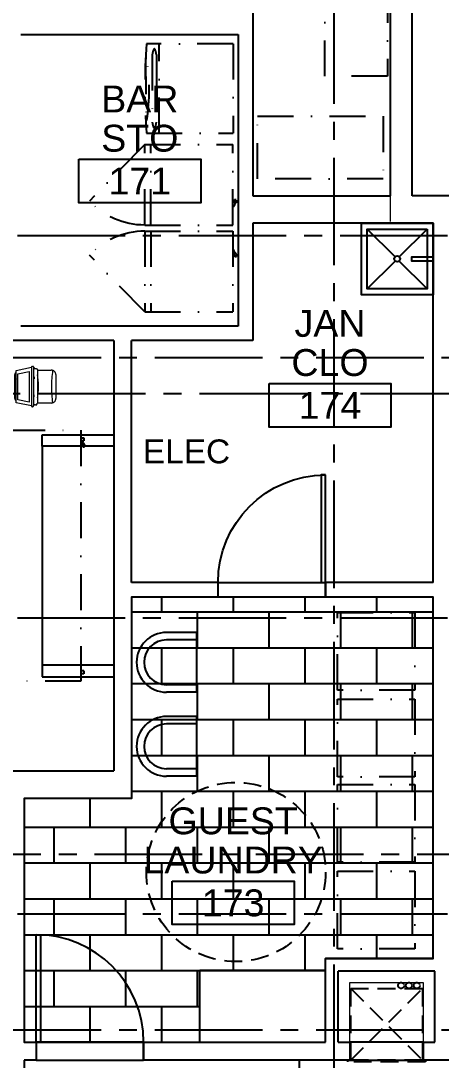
# Model space of a CAD drawing. Header units: inches. Extents: x 5931 to 10048, y 0 to 3185.
# Drawn here: x 8983.1 to 9123.9, y 1173.3 to 1521.1 of the extents above; entities that cross this region are included whole.
import ezdxf
from ezdxf.enums import TextEntityAlignment as Align

# ---------------------------------------------------------------- set-up
doc = ezdxf.new("R2010")
doc.units = ezdxf.units.IN
doc.header["$LTSCALE"] = 48
doc.header["$MEASUREMENT"] = 0
for name, pattern in [('CENTER2', [1.125, 0.75, -0.125, 0.125, -0.125]), ('DASHDOT2', [0.5, 0.25, -0.125, 0, -0.125]), ('HIDDEN', [0.375, 0.25, -0.125]), ('HIDDEN2', [0.1875, 0.125, -0.0625]), ('PHANTOM2', [1.25, 0.625, -0.125, 0.125, -0.125, 0.125, -0.125]), ('x-level-1$0$STYLE_13', [0.83328, 0.41656, -0.41672])]:
    doc.linetypes.add(name, pattern=pattern)
for name, color, linetype in [('_0_Objects', 8, 'Continuous'), ('A-Door', 8, 'Continuous'), ('A-Door-Head', 8, 'Continuous'), ('A-Eqpm-NIC', 8, 'DASHDOT2'), ('A-Flor-ADA', 8, 'PHANTOM2'), ('A-Flor-Case', 8, 'Continuous'), ('A-Flor-Case-Full Height', 8, 'Continuous'), ('A-Flor-Pattern', 8, 'Continuous'), ('A-Flor-Pfix', 8, 'Continuous'), ('A-Flor-Soffit', 8, 'HIDDEN2'), ('A-Flor-Spcl', 8, 'Continuous'), ('A-Grid(3-32)', 8, 'CENTER2'), ('A-HVAC', 8, 'HIDDEN2'), ('A-Tag-Rm(3-32)', 8, 'Continuous'), ('A-Wall-Full', 8, 'Continuous')]:
    doc.layers.add(name, color=color, linetype=linetype)
doc.layers.add('G-Anno-Nplt', color=8, linetype='Continuous', lineweight=18, plot=False)
doc.styles.add('Arch-Dim', font='arial.ttf')
doc.styles.get("Standard").update_dxf_attribs({"font": 'arial.ttf'})

# ---------------------------------------------------------------- blocks, each defined once
blk = doc.blocks.new('1ST FLOOR - STRUCTURAL GRID')
at = {"layer": 'A-Grid(3-32)'}
for p, q in [((5072.5, -9520.75), (5072.5, -7426.01)), ((2104.5, -8592.75), (5927.38, -8592.75)), ((5912.5, -8633.75), (2120.87, -8633.75)), ((5927.38, -8645.75), (2104.5, -8645.75)), ((2104.5, -8720.75), (5927.38, -8720.75)), ((2130.3, -8799.75), (5901.58, -8799.75)), ((2104.5, -8819.75), (5927.38, -8819.75)), ((5912.5, -8858.75), (2119.31, -8858.75))]:
    blk.add_line(p, q, dxfattribs=at)
blk = doc.blocks.new('Rm Tag')
blk.add_lwpolyline([(-0.2124, 0.0759), (0.2124, 0.0759), (0.2124, -0.0759), (-0.2124, -0.0759)], close=True)
for p in [(0, 0.2858), (0, 0.1493), (0, 0)]:
    blk.add_attdef('XXX', text='', height=0.0938).set_placement(p, align=Align.MIDDLE_CENTER)
blk = doc.blocks.new('Upright cooler')
for p, q in [((3850.9, 524.49), (3823.07, 514.72)), ((3857.9, 498.34), (3848.95, 523.81)), ((3850.9, 524.49), (3874.64, 512.77)), ((3859.85, 499.02), (3850.9, 524.49)), ((3832.01, 489.24), (3823.07, 514.72)), ((3859.85, 499.02), (3832.01, 489.24)), ((3828.22, 496.49), (3828.05, 496.85)), ((3828.95, 496.83), (3828.1, 496.43)), ((3828.51, 496.63), (3828.2, 497.27)), ((3828.8, 496.76), (3828.63, 497.13))]:
    blk.add_line(p, q)
blk.add_lwpolyline([(3828.1, 496.43, 0.063324), (3828.26, 496.17, 0.07639), (3828.45, 496.01, 0.107132), (3828.67, 495.92, 0.14755), (3828.85, 495.95, 0.14755), (3828.98, 496.07, 0.107132), (3829.05, 496.29, 0.07639), (3829.04, 496.54, 0.063324), (3828.95, 496.83, 0.063324)], format="xyb")
for centre, radius, start, end in [((3851.09, 523.27), 25.78, 289.8445, 335.9527), ((3830.55, 496.58), 1.76, 199.915, 252.5047)]:
    blk.add_arc(centre, radius, start, end)
blk = doc.blocks.new('ice')
for p, q in [((3906.5, 580.89), (3900.13, 552.58)), ((3906.5, 580.89), (3935.77, 574.3)), ((3929.4, 545.99), (3935.77, 574.3)), ((3930.35, 550.2), (3901.08, 556.79)), ((3904.19, 553.66), (3926.19, 548.71)), ((3904.5, 555.03), (3926.5, 550.08)), ((3904.8, 551.26), (3904.9, 551.69)), ((3904.8, 551.26), (3925.23, 546.69)), ((3925.23, 546.69), (3925.32, 547.08))]:
    blk.add_line(p, q)
for centre, radius, start, end in [((3902.72, 554.71), 0.279, 89.7795, 244.8545), ((3906.69, 560.62), 7.4, 236.4353, 250.278), ((3903.77, 547.67), 7.4, 84.356, 98.1987), ((3964.11, 768.55), 225.25, 253.4987, 261.1353), ((3899.06, 478.24), 73.67, 69.1755, 85.4585), ((3924.01, 543.11), 7.4, 56.4353, 70.278), ((3926.92, 556.07), 7.4, 264.356, 278.1987), ((3927.98, 549.02), 0.279, 269.7795, 64.8545)]:
    blk.add_arc(centre, radius, start, end)
blk = doc.blocks.new('Door 36in')
blk.add_lwpolyline([(0, 36), (1.5, 36), (1.5, 0), (0, 0)], close=True)
blk.add_arc((0, 0), 36, 0, 90)
blk = doc.blocks.new('chair sm')
at = {"layer": 'A-Flor-Spcl'}
for p, q in [((5724.38, 584.34), (5724.38, 604.34)), ((5724.38, 604.34), (5734.38, 604.34)), ((5724.38, 601.84), (5734.38, 601.84)), ((5724.38, 586.84), (5734.38, 586.84)), ((5724.38, 584.34), (5734.38, 584.34))]:
    blk.add_line(p, q, dxfattribs=at)
for radius in [10, 7.5]:
    blk.add_arc((5734.38, 594.34), radius, 270, 90, dxfattribs=at)
blk = doc.blocks.new('mopsink')
for p, q in [((6851.29, 858.39), (6842, 867.69)), ((6852.71, 858.39), (6862, 867.69)), ((6842, 847.69), (6851.29, 856.98)), ((6862, 847.69), (6852.71, 856.98))]:
    blk.add_line(p, q)
for points in [[(6864, 869.69), (6864, 845.69), (6840, 845.69), (6840, 869.69)], [(6862, 867.69), (6862, 847.69), (6842, 847.69), (6842, 867.69)], [(6864, 858.41), (6864, 856.97), (6856.88, 856.97), (6856.88, 858.41)]]:
    blk.add_lwpolyline(points, close=True)
blk.add_circle((6852, 857.69), 1)
blk = doc.blocks.new('King Studio 8')
at = {"layer": 'A-Wall-Full'}
for p, q in [((30.75, 13.2), (30.75, 138.2)), ((274.62, 13.2), (30.75, 13.2))]:
    blk.add_line(p, q, dxfattribs=at)
at = {"layer": 'G-Anno-Nplt'}
blk.add_line((23.5, 4.62), (23.5, 336.99), dxfattribs=at)
blk = doc.blocks.new('B-POS')
at = {"linetype": 'x-level-1$0$STYLE_13', "lineweight": 0}
for p, q in [((-13.75, -4), (-13.75, 4)), ((-13.24, 5.33), (-8.18, 6.54)), ((-13.24, -5.39), (-13.24, 5.33)), ((-12.74, 4.25), (-8.87, 5.01)), ((-12.74, -4.47), (-12.74, 4.25)), ((-8.87, 5.01), (-8.87, -5.23)), ((-8.18, 6.54), (-8.18, -6.46)), ((-7.44, 6.58), (-7.44, -6.47)), ((-6.16, 5.64), (-6.16, -5.61)), ((-6.16, 5.5), (-1.5, 5.5)), ((0, 4), (0, -4)), ((-13.23, 2.59), (-13.74, 0.97)), ((-7.44, 3.21), (-7.31, 3.21)), ((-7.27, 2.64), (-7.43, 2.64)), ((-7.27, 3.21), (-7.27, 2.64)), ((-13.23, -2.67), (-13.74, -0.85)), ((-7.44, -3.42), (-7.22, -3.42)), ((-7.21, -2.81), (-7.43, -2.81)), ((-7.21, -3.42), (-7.21, -2.81)), ((-8.18, -6.46), (-13.24, -5.39)), ((-8.87, -5.23), (-12.74, -4.47)), ((-1.5, -5.5), (-6.16, -5.5))]:
    blk.add_line(p, q, dxfattribs=at)
for centre, radius, start, end in [((-13.1, 4.02), 0.648, 102.4991, 181.6219), ((-7.8, 6.36), 0.421, 30.8404, 154.2006), ((-27.22, 0.04), 21.42, 349.62, 10.38), ((-1.5, 4), 1.5, 0, 90), ((37.86, -0.14), 39.31, 171.86, 187.761), ((-12.87, -3.94), 0.881, 184.1945, 245.3894), ((-7.81, -6.33), 0.399, 200.8859, 339.1141), ((-1.5, -4), 1.5, 270, 0)]:
    blk.add_arc(centre, radius, start, end, dxfattribs=at)
for points in [[(-7.44, 6.59), (-7.47, 6.61), (-7.48, 6.58), (-7.45, 6.51), (-7.42, 6.46), (-7.36, 6.37), (-7.2, 6.17), (-7.03, 6.07), (-6.91, 6.03), (-6.79, 6.01), (-6.67, 6.01), (-6.57, 6.01), (-6.47, 6.01), (-6.39, 5.99), (-6.3, 5.93), (-6.23, 5.78), (-6.19, 5.68), (-6.17, 5.64)], [(-7.44, 6.59), (-7.44, 6.59), (-7.44, 6.59)], [(-6.17, 5.64), (-6.17, 5.64), (-6.17, 5.64)], [(-7.44, -6.49), (-7.47, -6.5), (-7.48, -6.47), (-7.45, -6.39), (-7.41, -6.33), (-7.35, -6.24), (-7.2, -6.06), (-7.04, -6.01), (-6.93, -6.02), (-6.82, -6.05), (-6.71, -6.09), (-6.61, -6.12), (-6.51, -6.13), (-6.43, -6.11), (-6.33, -6.02), (-6.26, -5.84), (-6.21, -5.69), (-6.18, -5.57), (-6.16, -5.55), (-6.16, -5.59)], [(-7.43, -6.48), (-7.43, -6.48), (-7.44, -6.49)], [(-6.16, -5.59), (-6.16, -5.59), (-6.16, -5.59)]]:
    blk.add_open_spline(points, degree=2, dxfattribs=at)
blk = doc.blocks.new('B-UC REF')
for p, q in [((-24, 0), (-24, 84)), ((-24, 84), (0, 84)), ((0, 84), (0, 0)), ((0, 81.5), (1, 81.5)), ((0, 80.5), (1, 80.5)), ((1, 81.5), (1, 80.5)), ((0.38, 78.82), (1.31, 78.92)), ((0.54, 78.84), (0.58, 78.44)), ((0.86, 78.87), (0.93, 78.16)), ((1.18, 78.91), (1.22, 78.51)), ((-25, 66.78), (-47, 66.78)), ((-25, 25.04), (-47, 25.04)), ((1, 3.5), (0, 3.5)), ((1, 3.5), (1, 2.5)), ((-25, 2), (-47, 2)), ((0, 0), (-24, 0)), ((1, 2.5), (0, 2.5))]:
    blk.add_line(p, q)
for centre, radius, start, end in [((-1.06, 79.59), 1.76, 0.5583, 53.148), ((1.58, 78.95), 1.21, 171.4524, 185.9458), ((1.21, 79), 0.832, 153.9791, 171.4524), ((0.96, 79.12), 0.562, 129.5196, 153.9791), ((0.8, 79.32), 0.302, 95.9458, 129.5196), ((0.8, 79.32), 0.302, 62.372, 95.9458), ((0.68, 79.09), 0.562, 37.9125, 62.372), ((0.46, 78.93), 0.832, 20.4392, 37.9125), ((0.11, 78.79), 1.21, 5.9458, 20.4392), ((-26.65, 67.72), 20.37, 182.6424, 274.58), ((-26.65, 24.1), 20.37, 85.42, 177.3576), ((-26.63, 1.06), 20.37, 85.42, 177.3576)]:
    blk.add_arc(centre, radius, start, end)
blk = doc.blocks.new('floor pattern 1st floor')
at = {"layer": 'A-Flor-Pattern'}
h = blk.add_hatch(dxfattribs=at)
h.set_pattern_fill('STONE_HOLLAND_PARQUET_2', color=256, scale=3, pattern_type=2)
h.set_pattern_definition([(0, (3006.269, 1179.257), (0, 12), []), (90, (3006.269, 1179.257), (-12, 12), [12, -12])])
h.paths.add_polyline_path([(3020.21, 1328.24), (3020.21, 1260.82), (2984.21, 1260.82), (2984.21, 1179.26), (3043.08, 1179.26), (3043.08, 1203.26), (3085.13, 1203.26), (3085.13, 1207.26), (3121.13, 1207.26), (3121.13, 1328.24)])
blk.add_lwpolyline([(2984.21, 1260.82), (2984.21, 1179.26), (3043.08, 1179.26), (3043.08, 1203.26), (3085.13, 1203.26), (3085.13, 1207.26), (3121.13, 1207.26), (3121.13, 1328.24), (3020.21, 1328.24), (3020.21, 1260.82), (2984.21, 1260.82)], dxfattribs=at)

msp = doc.modelspace()

# ---------------------------------------------------------------- linework, layer by layer
at = {"layer": 'A-Door-Head'}
for points in [[(9049.13, 1333.12), (9085.13, 1333.12), (9085.13, 1328.24), (9049.13, 1328.24)], [(8988.21, 1173.26), (9024.21, 1173.26), (9024.21, 1179.26), (8988.21, 1179.26)], [(9093.31, 1173.26), (9117.81, 1173.26), (9117.81, 1179.26), (9093.31, 1179.26)]]:
    msp.add_lwpolyline(points, close=True, dxfattribs=at)
at = {"layer": 'A-Eqpm-NIC'}
for points in [[(9084.87, 1556.52), (9105.87, 1556.52), (9105.87, 1502.52), (9084.87, 1502.52)], [(9062.39, 1489.17), (9104.39, 1489.17), (9104.39, 1468.17), (9062.39, 1468.17)], [(9115.09, 1323.13), (9115.09, 1297.13), (9089.09, 1297.13), (9089.09, 1323.13)], [(9115.09, 1294.13), (9115.09, 1268.13), (9089.09, 1268.13), (9089.09, 1294.13)], [(9115.09, 1265.51), (9115.09, 1239.51), (9089.09, 1239.51), (9089.09, 1265.51)], [(9115.09, 1236.51), (9115.09, 1210.51), (9089.09, 1210.51), (9089.09, 1236.51)]]:
    msp.add_lwpolyline(points, close=True, dxfattribs=at)
at = {"layer": 'A-Flor-ADA', "linetype": 'HIDDEN2'}
msp.add_circle((9055.13, 1236.24), 30, dxfattribs=at)
at = {"layer": 'A-Flor-Case'}
for p, q in [((8990.21, 1379.07), (8990.21, 1305.07)), ((9085.13, 1203.26), (9043.08, 1203.26)), ((9043.08, 1179.26), (9043.08, 1203.26))]:
    msp.add_line(p, q, dxfattribs=at)
at = {"layer": 'A-Flor-Case-Full Height'}
for p, q in [((8990.21, 1378.7), (8990.21, 1382.57)), ((8990.21, 1382.57), (9014.21, 1382.57)), ((9014.21, 1378.7), (8990.21, 1378.7)), ((9014.21, 1305.45), (8990.21, 1305.45)), ((8990.21, 1305.45), (8990.21, 1301.57)), ((8990.21, 1301.57), (9014.21, 1301.57))]:
    msp.add_line(p, q, dxfattribs=at)
at = {"layer": 'A-Flor-Soffit'}
msp.add_line((9076.44, 1113.26), (9076.44, 1173.26), dxfattribs=at)
at = {"layer": 'A-HVAC'}
for p, q in [((9093.56, 1173.26), (9117.56, 1197.26)), ((9093.56, 1197.26), (9117.56, 1173.26))]:
    msp.add_line(p, q, dxfattribs=at)
for points in [[(9093.56, 1197.26), (9117.56, 1197.26), (9117.56, 1173.26), (9093.56, 1173.26)], [(9092.56, 1173.26), (9118.56, 1173.26), (9118.56, 1172.76), (9092.56, 1172.76)]]:
    msp.add_lwpolyline(points, close=True, dxfattribs=at)
for centre in [(9110.44, 1198.26), (9113.06, 1198.26), (9115.68, 1198.26)]:
    msp.add_circle(centre, 1, dxfattribs=at)
at = {"layer": 'A-Wall-Full'}
for p, q in [((9106.87, 1462.46), (9106.87, 1575.62)), ((9060.75, 1524.53), (9060.75, 1462.46)), ((8983.08, 1516.53), (9055.87, 1516.53)), ((9055.87, 1516.53), (9055.87, 1418.95)), ((9060.75, 1462.46), (9106.87, 1462.46)), ((9060.75, 1453.41), (9060.75, 1414.07)), ((9055.87, 1418.95), (8983.08, 1418.95)), ((9014.21, 1414.07), (8978.83, 1414.07)), ((9014.21, 1414.07), (9014.21, 1382.57)), ((9020.21, 1333.12), (9020.21, 1414.07)), ((9060.75, 1414.07), (9020.21, 1414.07)), ((9014.21, 1382.57), (9014.21, 1301.57)), ((9049.13, 1333.12), (9020.21, 1333.12)), ((9049.13, 1328.24), (9049.13, 1333.12)), ((9049.13, 1328.24), (9049.13, 1333.12)), ((9121.13, 1333.12), (9085.13, 1333.12)), ((9085.13, 1328.24), (9085.13, 1333.12)), ((9049.13, 1328.24), (9020.21, 1328.24)), ((9121.13, 1328.24), (9085.13, 1328.24)), ((9014.21, 1301.57), (9014.21, 1270.07)), ((8978.83, 1270.07), (9014.21, 1270.07)), ((9121.13, 1207.26), (9085.13, 1207.26)), ((9085.13, 1179.26), (9085.13, 1207.26)), ((9121.75, 1203.01), (9089.38, 1203.01)), ((9089.38, 1179.26), (9089.38, 1203.01)), ((9121.75, 1179.26), (9121.75, 1203.01)), ((8988.21, 1179.26), (8988.21, 1173.26)), ((9024.21, 1179.26), (9024.21, 1173.26)), ((9089.38, 1179.26), (9093.31, 1179.26)), ((9093.31, 1179.26), (9093.31, 1173.26)), ((9093.31, 1179.26), (9093.31, 1173.26)), ((9117.81, 1179.26), (9121.75, 1179.26)), ((9117.81, 1179.26), (9117.81, 1173.26)), ((8984.21, 1173.26), (8984.21, 1154.51)), ((8988.21, 1173.26), (8984.21, 1173.26)), ((9093.31, 1173.26), (9024.21, 1173.26)), ((9165.25, 1173.26), (9117.81, 1173.26))]:
    msp.add_line(p, q, dxfattribs=at)
for points in [[(9121.13, 1333.12), (9121.13, 1453.41), (9060.75, 1453.41)], [(9020.21, 1328.24), (9020.21, 1260.82), (8984.21, 1260.82), (8984.21, 1179.26), (8988.21, 1179.26)], [(9121.13, 1207.26), (9121.13, 1328.24)], [(9024.21, 1179.26), (9085.13, 1179.26)]]:
    msp.add_lwpolyline(points, dxfattribs=at)
at = {"layer": 'G-Anno-Nplt'}
msp.add_lwpolyline([(9093.31, 1173.26), (9093.31, 1199.26), (9117.81, 1199.26), (9117.81, 1173.26)], dxfattribs=at)

# ---------------------------------------------------------------- block references
at = {"layer": '_0_Objects', "linetype": 'HIDDEN'}
msp.add_blockref('1ST FLOOR - STRUCTURAL GRID', (4015.5, 10042.01), dxfattribs=at)
at = {"layer": '_0_Objects'}
msp.add_blockref('King Studio 8', (9083.38, 1449.26), dxfattribs=at)
at = {"layer": '_0_Objects', "rotation": 180}
for p in [(14766.25, 1900.75), (14766.25, 1872.63)]:
    msp.add_blockref('chair sm', p, dxfattribs=at)
at = {"layer": 'A-Door', "xscale": -1}
msp.add_blockref('Door 36in', (9085.13, 1333.12), dxfattribs=at)
at = {"layer": 'A-Door'}
msp.add_blockref('Door 36in', (8988.21, 1179.26), dxfattribs=at)
at = {"layer": 'A-Eqpm-NIC'}
for name, p, rotation in [('ice', (7629.78, 5197.08), 282.68275276171), ('Upright cooler', (12831.63, 642.16), 160.643030538352)]:
    msp.add_blockref(name, p, dxfattribs=dict(at, rotation=rotation))
at = {"layer": 'A-Eqpm-NIC', "xscale": -0.9999999999999998, "rotation": 19.35696935056877}
msp.add_blockref('Upright cooler', (12831.63, 2261.25), dxfattribs=at)
at = {"layer": 'A-Eqpm-NIC'}
for name, p in [('B-POS', (8994.81, 1398.68)), ('B-UC REF', (9003.21, 1300.07))]:
    msp.add_blockref(name, p, dxfattribs=at)
at = {"layer": 'A-Flor-Case-Full Height'}
msp.add_blockref('floor pattern 1st floor', (6000, 0), dxfattribs=at)
at = {"layer": 'A-Flor-Pfix'}
msp.add_blockref('mopsink', (2257.13, 583.72), dxfattribs=at)
at = {"layer": 'A-Tag-Rm(3-32)'}
ref = msp.add_blockref('Rm Tag', (9022.94, 1467.46), dxfattribs=dict(at, xscale=96, yscale=96, zscale=96))
ref.add_attrib('XXX', 'BAR', dxfattribs={"layer": '0', "height": 9}).set_placement((9022.94, 1494.91), align=Align.MIDDLE_CENTER)
ref.add_attrib('XXX', 'STO', dxfattribs={"layer": '0', "height": 9}).set_placement((9022.94, 1481.8), align=Align.MIDDLE_CENTER)
ref.add_attrib('XXX', '171', dxfattribs={"layer": '0', "height": 9}).set_placement((9022.94, 1467.46), align=Align.MIDDLE_CENTER)
ref = msp.add_blockref('Rm Tag', (9086.63, 1392.4), dxfattribs=dict(at, xscale=96, yscale=96, zscale=96))
ref.add_attrib('XXX', 'JAN', dxfattribs={"layer": '0', "height": 9}).set_placement((9086.63, 1419.84), align=Align.MIDDLE_CENTER)
ref.add_attrib('XXX', 'CLO', dxfattribs={"layer": '0', "height": 9}).set_placement((9086.63, 1406.73), align=Align.MIDDLE_CENTER)
ref.add_attrib('XXX', '174', dxfattribs={"layer": '0', "height": 9}).set_placement((9086.63, 1392.4), align=Align.MIDDLE_CENTER)
ref = msp.add_blockref('Rm Tag', (9054.2, 1225.92), dxfattribs=dict(at, xscale=96, yscale=96, zscale=96))
ref.add_attrib('XXX', 'GUEST', dxfattribs={"layer": '0', "height": 9}).set_placement((9054.2, 1253.36), align=Align.MIDDLE_CENTER)
ref.add_attrib('XXX', 'LAUNDRY', dxfattribs={"layer": '0', "height": 9}).set_placement((9054.2, 1240.25), align=Align.MIDDLE_CENTER)
ref.add_attrib('XXX', '173', dxfattribs={"layer": '0', "height": 9}).set_placement((9054.2, 1225.92), align=Align.MIDDLE_CENTER)

# ---------------------------------------------------------------- texts
at = {"layer": 'A-Tag-Rm(3-32)', "insert": (9006.27, 1380.99), "char_height": 8, "width": 63.3158, "attachment_point": 1, "style": 'Arch-Dim'}
msp.add_mtext('\\pi17.723;ELEC', dxfattribs=at)

doc.saveas('drawing.dxf')
